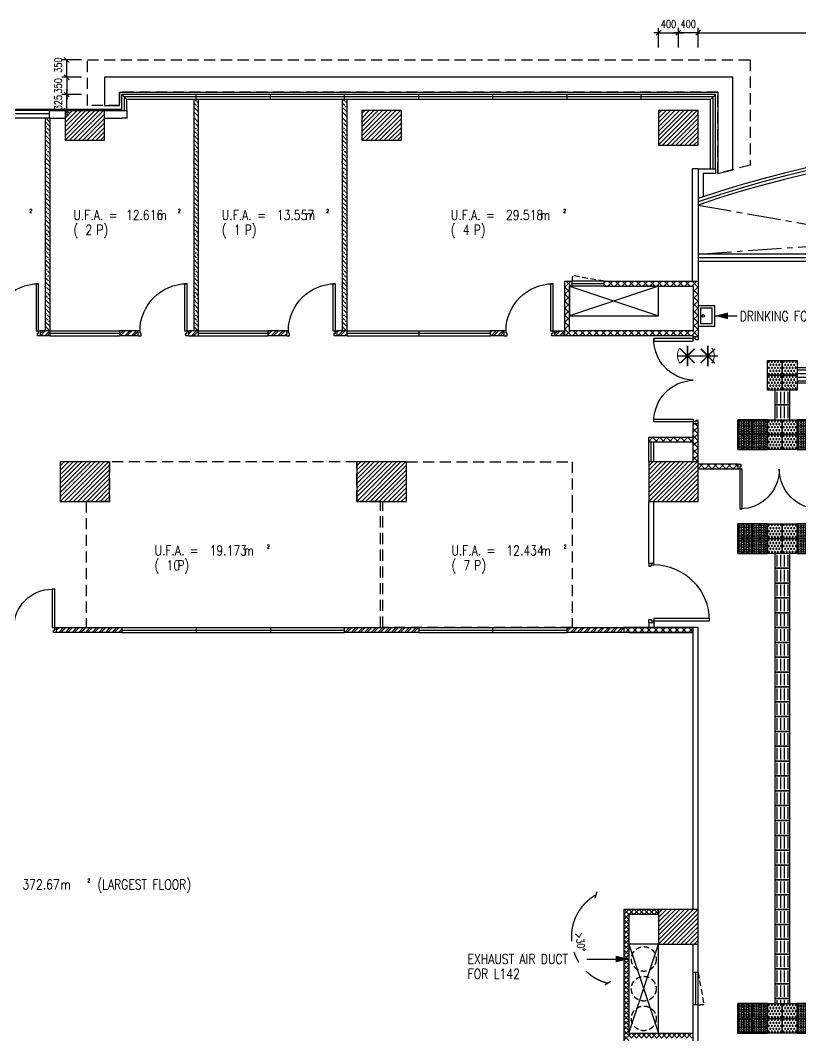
# Model space of a CAD drawing. Header units: millimetres. Extents: x -68474 to 336725, y -113450 to 40976.
# Drawn here: x 281719 to 297498, y -29975 to -9450 of the extents above; entities that cross this region are included whole.
import ezdxf
from ezdxf.xclip import XClip

# ---------------------------------------------------------------- set-up
doc = ezdxf.new("R2010")
doc.units = ezdxf.units.MM
doc.header["$LTSCALE"] = 900
doc.header["$XCLIPFRAME"] = 2
for name, pattern in [('CYT_152$0$CENTER', [2, 1.25, -0.25, 0.25, -0.25]), ('CYT_152$0$CENTER2', [1.125, 0.75, -0.125, 0.125, -0.125]), ('CYT_152$0$HIDDEN', [0.375, 0.25, -0.125]), ('CYT_152$0$HIDDEN2', [0.1875, 0.125, -0.0625])]:
    doc.linetypes.add(name, pattern=pattern)
for name, color, linetype in [('CYT_152$0$HATCH', 8, 'Continuous'), ('CYT_152$0$RLP031', 1, 'Continuous'), ('CYT_152$0$RLP043_N20', 3, 'Continuous'), ('CYT_152$0$RLP043_T20', 3, 'Continuous'), ('CYT_152$0$RLP061', 8, 'Continuous'), ('CYT_152$0$RLP064_C240', 240, 'Continuous'), ('CYT_152$0$RLP064_C240FS', 240, 'Continuous'), ('CYT_152$0$RLP082_MOE', 240, 'CYT_152$0$CENTER'), ('CYT_152$0$RLP223', 4, 'Continuous'), ('CYT_152$0$RLP223_C', 1, 'Continuous'), ('CYT_152$0$RLP223_H', 8, 'Continuous'), ('CYT_152$0$RLP280', 6, 'Continuous'), ('CYT_152$0$RLP314', 9, 'Continuous'), ('CYT_152$0$RLP315', 1, 'Continuous'), ('CYT_152$0$RLP390_C1', 1, 'Continuous'), ('CYT_152$0$RLP390_C3', 3, 'Continuous'), ('CYT_152$0$RLP430_TAC', 8, 'Continuous'), ('CYT_152$0$RLP661', 1, 'Continuous'), ('CYT_152$0$RLP740', 1, 'Continuous')]:
    doc.layers.add(name, color=color, linetype=linetype)
doc.styles.add('CYT_152$0$RLP-SIMPLEX', font='SIMPLEX.shx', dxfattribs={"width": 0.8})
doc.styles.add('CYT_152$0$Standard', font='simplex.shx')
doc.dimstyles.new('CYT_152$0$RLP-SIMPLEX_D100', dxfattribs={"dimscale": 100, "dimtxt": 1.5, "dimasz": 1, "dimexe": 1, "dimexo": 1, "dimgap": 1, "dimtad": 1, "dimdec": 1, "dimdsep": 46, "dimtxsty": 'CYT_152$0$RLP-SIMPLEX', "dimblk": 'CYT_152$0$_Oblique', "dimcen": 1, "dimclrd": 1, "dimclre": 1, "dimclrt": 3, "dimadec": 1, "dimazin": 2, "dimtfac": 1, "dimtdec": 1, "dimtix": 1, "dimtmove": 2, "dimatfit": 1, "dimldrblk": 'CYT_152$0$_Oblique', "dimfxl": 1, "dimtolj": 1, "dimtzin": 0, "dimarcsym": 0})
pattern_1 = [(45, (271025, -42775), (-70.71068, 70.71068), []), (135, (271025, -42775), (-70.71068, -70.71068), [])]
pattern_2 = [(45, (271025, -42775), (-67.35192, 67.35192), []), (45, (271069.9, -42775), (-67.35192, 67.35192), [])]
pattern_3 = [(45, (271135, -42725), (-67.35192, 67.35192), []), (45, (271179.9, -42725), (-67.35192, 67.35192), [])]

# ---------------------------------------------------------------- blocks, each defined once
blk = doc.blocks.new('CYT_152$0$FOUNTAIN')
at = {"layer": 'CYT_152$0$RLP740'}
for points in [[(0, 205), (0, -205), (335, -205), (335, 205)], [(50, 155), (50, -155), (285, -155), (285, 155)]]:
    blk.add_lwpolyline(points, close=True, dxfattribs=at)
blk.add_circle((100, 0), 25, dxfattribs=at)
blk = doc.blocks.new('CYT_152$0$_Oblique')
at = {"color": 0, "linetype": 'ByBlock', "lineweight": -2}
blk.add_line((-0.5, -0.5), (0.5, 0.5), dxfattribs=at)
blk = doc.blocks.new('*D308')
at = {"layer": 'CYT_152$0$RLP031', "color": 1, "lineweight": -2, "transparency": 16777216}
for p, q in [((294625, -10000), (294625, -9600)), ((295025, -10000), (295025, -9600)), ((294625, -9700), (294525, -9700)), ((294625, -9700), (295025, -9700)), ((295025, -9700), (295125, -9700))]:
    blk.add_line(p, q, dxfattribs=at)
at = {"layer": 'CYT_152$0$RLP031', "color": 1, "lineweight": -2, "transparency": 16777216, "xscale": 100, "yscale": 100, "zscale": 100}
blk.add_blockref('CYT_152$0$_Oblique', (294625, -9700), dxfattribs=at)
at = {"layer": 'CYT_152$0$RLP031', "color": 1, "lineweight": -2, "transparency": 16777216, "xscale": 100, "yscale": 100, "zscale": 100, "rotation": 180}
blk.add_blockref('CYT_152$0$_Oblique', (295025, -9700), dxfattribs=at)
at = {"layer": 'CYT_152$0$RLP031', "color": 3, "transparency": 16777216, "insert": (294825, -9525), "char_height": 150, "attachment_point": 5, "style": 'CYT_152$0$RLP-SIMPLEX'}
blk.add_mtext('\\A1;400', dxfattribs=at)
blk = doc.blocks.new('*D309')
at = {"layer": 'CYT_152$0$RLP031', "color": 1, "lineweight": -2, "transparency": 16777216}
for p, q in [((295025, -10000), (295025, -9600)), ((295425, -10000), (295425, -9600)), ((295025, -9700), (294925, -9700)), ((295425, -9700), (295025, -9700)), ((295425, -9700), (295525, -9700))]:
    blk.add_line(p, q, dxfattribs=at)
at = {"layer": 'CYT_152$0$RLP031', "color": 1, "lineweight": -2, "transparency": 16777216, "xscale": 100, "yscale": 100, "zscale": 100}
blk.add_blockref('CYT_152$0$_Oblique', (295025, -9700), dxfattribs=at)
at = {"layer": 'CYT_152$0$RLP031', "color": 1, "lineweight": -2, "transparency": 16777216, "xscale": 100, "yscale": 100, "zscale": 100, "rotation": 180}
blk.add_blockref('CYT_152$0$_Oblique', (295425, -9700), dxfattribs=at)
at = {"layer": 'CYT_152$0$RLP031', "color": 3, "transparency": 16777216, "insert": (295225, -9525), "char_height": 150, "attachment_point": 5, "style": 'CYT_152$0$RLP-SIMPLEX'}
blk.add_mtext('\\A1;400', dxfattribs=at)
blk = doc.blocks.new('*D310')
at = {"layer": 'CYT_152$0$RLP031', "color": 1, "lineweight": -2, "transparency": 16777216}
for p, q in [((295425, -10000), (295425, -9600)), ((302525, -10000), (302525, -9600)), ((295425, -9700), (302525, -9700))]:
    blk.add_line(p, q, dxfattribs=at)
at = {"layer": 'CYT_152$0$RLP031', "color": 1, "lineweight": -2, "transparency": 16777216, "xscale": 100, "yscale": 100, "zscale": 100, "rotation": 180}
blk.add_blockref('CYT_152$0$_Oblique', (295425, -9700), dxfattribs=at)
at = {"layer": 'CYT_152$0$RLP031', "color": 1, "lineweight": -2, "transparency": 16777216, "xscale": 100, "yscale": 100, "zscale": 100}
blk.add_blockref('CYT_152$0$_Oblique', (302525, -9700), dxfattribs=at)
at = {"layer": 'CYT_152$0$RLP031', "color": 3, "transparency": 16777216, "insert": (298975, -9525), "char_height": 150, "attachment_point": 5, "style": 'CYT_152$0$RLP-SIMPLEX'}
blk.add_mtext('\\A1;7100', dxfattribs=at)
blk = doc.blocks.new('*D326')
at = {"layer": 'CYT_152$0$RLP031', "color": 1, "lineweight": -2, "transparency": 16777216}
for p, q in [((282658, -10950), (282658, -10850)), ((282958, -10950), (282558, -10950)), ((282658, -11275), (282658, -10950)), ((282958, -11275), (282558, -11275)), ((282658, -11275), (282658, -11375))]:
    blk.add_line(p, q, dxfattribs=at)
at = {"layer": 'CYT_152$0$RLP031', "color": 1, "lineweight": -2, "transparency": 16777216, "xscale": 100, "yscale": 100, "zscale": 100}
for p, rotation in [((282658, -10950), 270), ((282658, -11275), 90)]:
    blk.add_blockref('CYT_152$0$_Oblique', p, dxfattribs=dict(at, rotation=rotation))
at = {"layer": 'CYT_152$0$RLP031', "color": 3, "transparency": 16777216, "insert": (282483, -11113), "char_height": 150, "attachment_point": 5, "rotation": 90, "style": 'CYT_152$0$RLP-SIMPLEX'}
blk.add_mtext('\\A1;325', dxfattribs=at)
blk = doc.blocks.new('*D328')
at = {"layer": 'CYT_152$0$RLP031', "color": 1, "lineweight": -2, "transparency": 16777216}
for p, q in [((282958, -10600), (282558, -10600)), ((282658, -10600), (282658, -10500)), ((282658, -10600), (282658, -10950)), ((282958, -10950), (282558, -10950)), ((282658, -10950), (282658, -11050))]:
    blk.add_line(p, q, dxfattribs=at)
at = {"layer": 'CYT_152$0$RLP031', "color": 1, "lineweight": -2, "transparency": 16777216, "xscale": 100, "yscale": 100, "zscale": 100}
for p, rotation in [((282658, -10600), 270), ((282658, -10950), 90)]:
    blk.add_blockref('CYT_152$0$_Oblique', p, dxfattribs=dict(at, rotation=rotation))
at = {"layer": 'CYT_152$0$RLP031', "color": 3, "transparency": 16777216, "insert": (282483, -10775), "char_height": 150, "attachment_point": 5, "rotation": 90, "style": 'CYT_152$0$RLP-SIMPLEX'}
blk.add_mtext('\\A1;350', dxfattribs=at)
blk = doc.blocks.new('*D331')
at = {"layer": 'CYT_152$0$RLP031', "color": 1, "lineweight": -2, "transparency": 16777216}
for p, q in [((282958, -10250), (282558, -10250)), ((282658, -10600), (282658, -10250)), ((282958, -10600), (282558, -10600))]:
    blk.add_line(p, q, dxfattribs=at)
at = {"layer": 'CYT_152$0$RLP031', "color": 1, "lineweight": -2, "transparency": 16777216, "xscale": 100, "yscale": 100, "zscale": 100}
for p, rotation in [((282658, -10250), 90), ((282658, -10600), 270)]:
    blk.add_blockref('CYT_152$0$_Oblique', p, dxfattribs=dict(at, rotation=rotation))
at = {"layer": 'CYT_152$0$RLP031', "color": 3, "transparency": 16777216, "insert": (282483, -10356), "char_height": 150, "attachment_point": 5, "rotation": 90, "style": 'CYT_152$0$RLP-SIMPLEX'}
blk.add_mtext('\\A1;350', dxfattribs=at)
blk = doc.blocks.new('*D337')
at = {"layer": 'CYT_152$0$RLP082_MOE', "color": 1, "lineweight": -2, "transparency": 16777216}
blk.add_arc((293825, -27975), 964, 118.5775, 256.4029, dxfattribs=at)
at = {"layer": 'CYT_152$0$RLP082_MOE', "color": 1, "lineweight": -2, "transparency": 16777216, "xscale": 100, "yscale": 100, "zscale": 100}
for p, rotation in [((293364, -27128), 28.57750031406157), ((293598, -28912), 346.4028880286815)]:
    blk.add_blockref('CYT_152$0$_Oblique', p, dxfattribs=dict(at, rotation=rotation))
at = {"layer": 'CYT_152$0$RLP082_MOE', "color": 3, "transparency": 16777216, "insert": (293042, -28078), "char_height": 150, "attachment_point": 5, "rotation": 277.4902, "style": 'CYT_152$0$RLP-SIMPLEX'}
blk.add_mtext('\\A1;>30%%D', dxfattribs=at)
blk = doc.blocks.new('CYT_152$0$A$C15714936')
at = {"layer": 'CYT_152$0$RLP043_N20', "const_width": 30}
for points in [[(0, 207), (0, -207)], [(413, 207), (413, -207)], [(-207, 0), (207, 0)], [(-145, 147), (145, -147)], [(145, 147), (-145, -147)], [(207, 0), (620, 0)], [(268, 147), (558, -147)], [(558, 147), (268, -147)]]:
    blk.add_lwpolyline(points, dxfattribs=at)
at = {"layer": 'CYT_152$0$RLP043_N20', "style": 'CYT_152$0$RLP-SIMPLEX', "width": 0.8}
blk.add_text('(     )', height=200, dxfattribs=at).set_placement((-230, -78))
blk = doc.blocks.new('CYT_152$0$ED1550D')
for points in [[(85, 100), (35, 100), (35, 900), (85, 900)], [(1585, 100), (1635, 100), (1635, 900), (1585, 900)]]:
    blk.add_lwpolyline(points, close=True)
for points in [[(0, 0), (60, 0), (60, 50), (35, 50), (35, 100), (0, 100)], [(1670, 0), (1610, 0), (1610, 50), (1635, 50), (1635, 100), (1670, 100)]]:
    blk.add_lwpolyline(points)
for centre, start, end in [((35, 100), 0, 90), ((1635, 100), 90, 180)]:
    blk.add_arc(centre, 800, start, end)
blk = doc.blocks.new('CYT_152$0$ED900L')
blk.add_lwpolyline([(85, 100), (35, 100), (35, 1050), (85, 1050)], close=True)
for points in [[(0, 0), (60, 0), (60, 50), (35, 50), (35, 100), (0, 100)], [(1020, 0), (960, 0), (960, 50), (985, 50), (985, 100), (1020, 100)]]:
    blk.add_lwpolyline(points)
blk.add_arc((35, 100), 950, 0, 90)
blk = doc.blocks.new('CYT_152$0$ED1600D')
for points in [[(-1575, 100), (-1625, 100), (-1625, 875), (-1575, 875)], [(-25, 100), (25, 100), (25, 875), (-25, 875)]]:
    blk.add_lwpolyline(points, close=True)
for points in [[(-1660, 0), (-1600, 0), (-1600, 50), (-1625, 50), (-1625, 100), (-1660, 100)], [(60, 0), (0, 0), (0, 50), (25, 50), (25, 100), (60, 100)]]:
    blk.add_lwpolyline(points)
for centre, start, end in [((-1575, 100), 0, 90), ((-25, 100), 90, 180)]:
    blk.add_arc(centre, 775, start, end)
blk = doc.blocks.new('CYT_152$0$Ed1080L')
blk.add_lwpolyline([(-85, 100), (-35, 100), (-35, 1230), (-85, 1230)], close=True)
for points in [[(-1200, 0), (-1140, 0), (-1140, 50), (-1165, 50), (-1165, 100), (-1200, 100)], [(0, 0), (-60, 0), (-60, 50), (-35, 50), (-35, 100), (0, 100)]]:
    blk.add_lwpolyline(points)
blk.add_arc((-35, 100), 1130, 90, 180)
blk = doc.blocks.new('CYT_152$0$ED1750D')
for points in [[(-100, 875), (-100, 815), (-50, 815), (-50, 840), (0, 840), (0, 875)], [(-100, -875), (-100, -815), (-50, -815), (-50, -840), (0, -840), (0, -875)]]:
    blk.add_lwpolyline(points)
for points in [[(0, 790), (0, 840), (800, 840), (800, 790)], [(0, -790), (0, -840), (800, -840), (800, -790)]]:
    blk.add_lwpolyline(points, close=True)
for centre, start, end in [((-35, 834), 272.4007, 0.3937), ((-35, -834), 359.6063, 87.5993)]:
    blk.add_arc(centre, 835, start, end)
blk = doc.blocks.new('CYT_152$0$t1')
for p, q in [((32.5, 262.5), (267.5, 262.5)), ((32.5, 187.5), (267.5, 187.5)), ((32.5, 112.5), (267.5, 112.5)), ((32.5, 37.5), (267.5, 37.5))]:
    blk.add_line(p, q)
blk.add_lwpolyline([(0, 0), (300, 0), (300, 300), (0, 300)], close=True)
blk = doc.blocks.new('CYT_152$0$t2')
blk.add_lwpolyline([(0, 0), (300, 0), (300, 300), (0, 300)], close=True)
for centre, radius in [((30, 270), 11.5), ((30, 270), 6), ((60, 210), 11.5), ((60, 210), 6), ((90, 270), 11.5), ((90, 270), 6), ((120, 210), 11.5), ((120, 210), 6), ((150, 270), 11.5), ((150, 270), 6), ((180, 210), 11.5), ((180, 210), 6), ((210, 270), 11.5), ((210, 270), 6), ((240, 210), 11.5), ((240, 210), 6), ((270, 270), 11.5), ((270, 270), 6), ((30, 150), 11.5), ((30, 30), 11.5), ((30, 150), 6), ((30, 30), 6), ((60, 90), 11.5), ((60, 90), 6), ((90, 150), 11.5), ((90, 30), 11.5), ((90, 150), 6), ((90, 30), 6), ((120, 90), 11.5), ((120, 90), 6), ((150, 150), 11.5), ((150, 30), 11.5), ((150, 150), 6), ((150, 30), 6), ((180, 90), 11.5), ((180, 90), 6), ((210, 150), 11.5), ((210, 30), 11.5), ((210, 150), 6), ((210, 30), 6), ((240, 90), 11.5), ((240, 90), 6), ((270, 150), 11.5), ((270, 30), 11.5), ((270, 150), 6), ((270, 30), 6)]:
    blk.add_circle(centre, radius)
blk = doc.blocks.new('CYT_152$0$TAC')
blk.add_lwpolyline([(0, 0), (300, 0), (300, 300), (0, 300)], close=True)
for centre in [(25, 275), (25, 225), (75, 275), (75, 225), (125, 275), (125, 225), (175, 275), (175, 225), (225, 275), (225, 225), (275, 275), (275, 225), (25, 175), (25, 125), (25, 75), (25, 25), (75, 175), (75, 125), (75, 75), (75, 25), (125, 175), (125, 125), (125, 75), (125, 25), (175, 175), (175, 125), (175, 75), (175, 25), (225, 175), (225, 125), (225, 75), (225, 25), (275, 175), (275, 125), (275, 75), (275, 25)]:
    blk.add_circle(centre, 17.5)
blk = doc.blocks.new('CYT_152$0$A$C45297365')
at = {"layer": 'CYT_152$0$RLP430_TAC', "extrusion": (0, 0, -1), "zscale": -1, "rotation": 180}
for p in [(2400, 0), (2100, 0), (1800, 0), (1500, 0), (1200, 0), (900, 0), (600, 0), (300, 0)]:
    blk.add_blockref('CYT_152$0$TAC', p, dxfattribs=at)
blk = doc.blocks.new('CYT_152$0$A$C32095D4E')
at = {"layer": 'CYT_152$0$RLP430_TAC'}
for p in [(0, 0), (300, 0), (600, 0), (900, 0), (1200, 0), (1500, 0), (1800, 0), (2100, 0), (2400, 0), (2700, 0), (3000, 0), (3300, 0), (3600, 0), (3900, 0), (4200, 0), (4500, 0), (4800, 0), (5100, 0), (5400, 0), (5700, 0)]:
    blk.add_blockref('CYT_152$0$t1', p, dxfattribs=at)
blk = doc.blocks.new('CYT_152$0$A$C21B25473')
at = {"layer": 'CYT_152$0$RLP430_TAC', "xscale": -1, "rotation": 180}
for p in [(-4600, 2400), (-4300, 2400), (-4600, 2100), (-4300, 2100), (-4600, 1200), (-4300, 1200), (-4600, 900), (-4300, 900), (-4600, -900), (-4300, -900), (-4600, -1200), (-4300, -1200), (-4600, -10600), (-4300, -10600), (-4600, -10900), (-4300, -10900), (-4600, -12700), (-4300, -12700), (-4600, -13000), (-4300, -13000)]:
    blk.add_blockref('CYT_152$0$t2', p, dxfattribs=at)
at = {"layer": 'CYT_152$0$RLP430_TAC', "xscale": -1}
for p in [(150, 2100), (450, 2100), (150, 1800), (450, 1800), (150, 900), (450, 900), (150, 600), (450, 600)]:
    blk.add_blockref('CYT_152$0$t2', p, dxfattribs=at)
at = {"layer": 'CYT_152$0$RLP430_TAC'}
ref = blk.add_blockref('CYT_152$0$A$C32095D4E', (-6150, 1950), dxfattribs=at)
XClip(ref).set_block_clipping_path([(2150.0000000001, 0), (6000, 300)])
ref = blk.add_blockref('CYT_152$0$A$C32095D4E', (-4450, 1800), dxfattribs=dict(at, rotation=270))
XClip(ref).set_block_clipping_path([(0, 0), (600, 300)])
at = {"layer": 'CYT_152$0$RLP430_TAC', "rotation": 270}
for p in [(0, 1800), (0, 1500), (-4450, -1500), (-4450, -1800), (-4450, -2100), (-4450, -2400), (-4450, -2700), (-4450, -3000), (-4450, -3300), (-4450, -3600), (-4450, -3900), (-4450, -4200), (-4450, -4500), (-4450, -4800), (-4450, -5100), (-4450, -5400), (-4450, -5700), (-4450, -6000), (-4450, -6300), (-4450, -6600), (-4450, -6900), (-4450, -7200), (-4450, -7500), (-4450, -7800), (-4450, -8100), (-4450, -8400), (-4450, -8700), (-4450, -9000), (-4450, -9300), (-4450, -9600), (-4450, -9900), (-4450, -10200), (5900, -15665), (5900, -15965), (5900, -16265)]:
    blk.add_blockref('CYT_152$0$t1', p, dxfattribs=at)
at = {"layer": 'CYT_152$0$RLP430_TAC'}
ref = blk.add_blockref('CYT_152$0$A$C45297365', (-4900, -900), dxfattribs=dict(at, rotation=270))
XClip(ref).set_block_clipping_path([(-2100, -300), (-1500, 0)])
ref = blk.add_blockref('CYT_152$0$A$C45297365', (-4600, -900), dxfattribs=dict(at, rotation=270))
XClip(ref).set_block_clipping_path([(-2100, -300), (-1500, 0)])
ref = blk.add_blockref('CYT_152$0$A$C45297365', (-3700, -900), dxfattribs=dict(at, rotation=270))
XClip(ref).set_block_clipping_path([(-2100, -300), (-1500, 0)])
ref = blk.add_blockref('CYT_152$0$A$C45297365', (-150, 1200), dxfattribs=at)
XClip(ref).set_block_clipping_path([(-2100, -300), (0, 0)])
ref = blk.add_blockref('CYT_152$0$A$C45297365', (-150, 900), dxfattribs=at)
XClip(ref).set_block_clipping_path([(-2100, -300), (0, 0)])
ref = blk.add_blockref('CYT_152$0$A$C45297365', (-4900, -3000), dxfattribs=dict(at, rotation=270))
XClip(ref).set_block_clipping_path([(-2100, -300), (-1500, 0)])
ref = blk.add_blockref('CYT_152$0$A$C45297365', (-4600, -3000), dxfattribs=dict(at, rotation=270))
XClip(ref).set_block_clipping_path([(-2100, -300), (-1500, 0)])
ref = blk.add_blockref('CYT_152$0$A$C45297365', (-3700, -3000), dxfattribs=dict(at, rotation=270))
XClip(ref).set_block_clipping_path([(-2100, -300), (-1500, 0)])
ref = blk.add_blockref('CYT_152$0$A$C45297365', (-4900, -12700), dxfattribs=dict(at, rotation=270))
XClip(ref).set_block_clipping_path([(-2100, -300), (-1500, 0)])
ref = blk.add_blockref('CYT_152$0$A$C45297365', (-4600, -12700), dxfattribs=dict(at, rotation=270))
XClip(ref).set_block_clipping_path([(-2100, -300), (-1500, 0)])
ref = blk.add_blockref('CYT_152$0$t1', (-4450, -10500), dxfattribs=dict(at, rotation=270))
XClip(ref).set_block_clipping_path([(0, 0), (100.0000000001, 300)])
ref = blk.add_blockref('CYT_152$0$A$C45297365', (-3700, -12700), dxfattribs=dict(at, rotation=270))
XClip(ref).set_block_clipping_path([(-2100, -300), (-1500, 0)])
ref = blk.add_blockref('CYT_152$0$A$C45297365', (-4900, -14800), dxfattribs=dict(at, rotation=270))
XClip(ref).set_block_clipping_path([(-2100, -300), (-1500, 0)])
ref = blk.add_blockref('CYT_152$0$A$C45297365', (-4600, -14800), dxfattribs=dict(at, rotation=270))
XClip(ref).set_block_clipping_path([(-2100, -300), (-1500, 0)])
ref = blk.add_blockref('CYT_152$0$A$C45297365', (-3700, -14800), dxfattribs=dict(at, rotation=270))
XClip(ref).set_block_clipping_path([(-2100, -300), (-1500, 0)])
ref = blk.add_blockref('CYT_152$0$A$C32095D4E', (-4450, -13300), dxfattribs=dict(at, rotation=270))
XClip(ref).set_block_clipping_path([(0, 0), (3300, 300)])
ref = blk.add_blockref('CYT_152$0$A$C45297365', (7850, -14765), dxfattribs=at)
XClip(ref).set_block_clipping_path([(-2100, -300), (-1500, 0)])
for p in [(5750, -15365), (6050, -15365), (5750, -15665), (6050, -15665), (-4600, -16900), (-4300, -16900), (5750, -16865), (6050, -16865), (-4600, -17200), (-4300, -17200), (5750, -17165), (6050, -17165)]:
    blk.add_blockref('CYT_152$0$t2', p, dxfattribs=at)
ref = blk.add_blockref('CYT_152$0$A$C32095D4E', (1999, -16715), dxfattribs=dict(at, rotation=180))
XClip(ref).set_block_clipping_path([(0, 0), (5999.0604838963, 302.2194452857)])
ref = blk.add_blockref('CYT_152$0$A$C32095D4E', (7999, -16715), dxfattribs=dict(at, rotation=180))
XClip(ref).set_block_clipping_path([(2249.0604839074, 0), (5999.0604838963, 300)])
blk = doc.blocks.new('CYT_152')
at = {"layer": 'CYT_152$0$HATCH'}
h = blk.add_hatch(dxfattribs=at)
h.set_pattern_fill('ANSI31', color=256, scale=20, style=0)
h.set_pattern_definition([(45, (282625, -11875), (-44.9013, 44.9013), [])])
h.paths.add_polyline_path([(282625, -11275), (282625, -11875), (283425, -11875), (283425, -11275)])
h = blk.add_hatch(dxfattribs=at)
h.set_pattern_fill('ANSI31', color=256, scale=20, style=0)
h.set_pattern_definition([(45, (288625, -11875), (-44.9013, 44.9013), [])])
h.paths.add_polyline_path([(288625, -11275), (288625, -11875), (289425, -11875), (289425, -11275)])
h = blk.add_hatch(dxfattribs=at)
h.set_pattern_fill('ANSI31', color=256, scale=20, style=0)
h.set_pattern_definition([(45, (294625, -11875), (-44.9013, 44.9013), [])])
h.paths.add_polyline_path([(294625, -11275), (294625, -11975), (295425, -11975), (295425, -11275)])
h = blk.add_hatch(dxfattribs=at)
h.set_pattern_fill('ANSI31', color=256, scale=20, style=0)
h.set_pattern_definition([(45, (282525, -19175), (-44.9013, 44.9013), [])])
h.paths.add_polyline_path([(282525, -19175), (283525, -19175), (283525, -18375), (282525, -18375)])
h = blk.add_hatch(dxfattribs=at)
h.set_pattern_fill('ANSI31', color=256, scale=20, style=0)
h.set_pattern_definition([(45, (288525, -19175), (-44.9013, 44.9013), [])])
h.paths.add_polyline_path([(288525, -19175), (289525, -19175), (289525, -18375), (288525, -18375)])
h = blk.add_hatch(dxfattribs=at)
h.set_pattern_fill('ANSI31', color=256, scale=20, style=0)
h.set_pattern_definition([(45, (294425, -19175), (-44.9013, 44.9013), [])])
h.paths.add_polyline_path([(294425, -19175), (295425, -19175), (295425, -18375), (294425, -18375)])
h = blk.add_hatch(dxfattribs=at)
h.set_pattern_fill('ANSI31', color=256, scale=20, style=0)
h.set_pattern_definition([(45, (294625, -28125), (-44.9013, 44.9013), [])])
h.paths.add_polyline_path([(294625, -28125), (295425, -28125), (295425, -27425), (294625, -27425)])
at = {"layer": 'CYT_152$0$RLP061'}
h = blk.add_hatch(dxfattribs=at)
h.set_pattern_fill('ANSI36', color=1, scale=20, angle=90, style=0)
h.set_pattern_definition([(135, (282225, -15725), (-123.4785, 33.676), [158.75, -31.75, 0, -31.75])])
h.paths.add_polyline_path([(282325, -11425), (282225, -11425), (282225, -15725), (282325, -15725)])
h = blk.add_hatch(dxfattribs=at)
h.set_pattern_fill('ANSI36', color=1, scale=20, angle=90, style=0)
h.set_pattern_definition([(135, (285225, -15725), (-123.4785, 33.676), [158.75, -31.75, 0, -31.75])])
h.paths.add_polyline_path([(285225, -15725), (285325, -15725), (285325, -11400), (285225, -11400)])
h = blk.add_hatch(dxfattribs=at)
h.set_pattern_fill('ANSI36', color=1, scale=20, angle=90, style=0)
h.set_pattern_definition([(135, (288225, -15725), (-123.4785, 33.676), [158.75, -31.75, 0, -31.75])])
h.paths.add_polyline_path([(288225, -15725), (288325, -15725), (288325, -11400), (288225, -11400)])
at = {"layer": 'CYT_152$0$RLP223_H'}
h = blk.add_hatch(dxfattribs=at)
h.set_pattern_fill('ANSI36', color=1, scale=20, angle=90, style=0)
h.set_pattern_definition([(135, (285225, -11386.34), (-123.479, 33.676), [158.75, -31.75, 0, -31.75])])
h.paths.add_polyline_path([(285225, -11050), (285325, -11050), (285325, -11386.34), (285225, -11386.34)])
h = blk.add_hatch(dxfattribs=at)
h.set_pattern_fill('ANSI36', color=1, scale=20, angle=90, style=0)
h.set_pattern_definition([(135, (288225, -11386.34), (-123.479, 33.676), [158.75, -31.75, 0, -31.75])])
h.paths.add_polyline_path([(288225, -11050), (288325, -11050), (288325, -11386.34), (288225, -11386.34)])
h = blk.add_hatch(dxfattribs=at)
h.set_pattern_fill('_USER', color=256, scale=100, angle=45, style=0, double=1, pattern_type=0)
h.set_pattern_definition(pattern_1)
h.paths.add_polyline_path([(292875, -14825), (292875, -14725), (292725, -14725), (292725, -15825), (295325, -15825), (295325, -15850), (295425, -15850), (295425, -15825), (295025, -15825), (295025, -15725), (292825, -15725), (292825, -14825)])
h.paths.add_polyline_path([(293525, -14725), (293525, -14825), (295325, -14825), (295325, -15725), (295025, -15725), (295025, -15825), (295425, -15825), (295425, -14725)])
h = blk.add_hatch(dxfattribs=at)
h.set_pattern_fill('ANSI32', color=256, scale=10, style=0)
h.set_pattern_definition(pattern_2)
h.paths.add_polyline_path([(282325, -15725), (282125, -15725), (282125, -15825), (282325, -15825)])
h = blk.add_hatch(dxfattribs=at)
h.set_pattern_fill('ANSI32', color=256, scale=10, style=0)
h.set_pattern_definition(pattern_2)
h.paths.add_polyline_path([(283725, -15725), (283725, -15825), (284105, -15825), (284105, -15725)])
h = blk.add_hatch(dxfattribs=at)
h.set_pattern_fill('ANSI32', color=256, scale=10, style=0)
h.set_pattern_definition(pattern_2)
h.paths.add_polyline_path([(285325, -15725), (285125, -15725), (285125, -15825), (285325, -15825)])
h = blk.add_hatch(dxfattribs=at)
h.set_pattern_fill('ANSI32', color=256, scale=10, style=0)
h.set_pattern_definition(pattern_2)
h.paths.add_polyline_path([(287105, -15825), (287105, -15725), (286725, -15725), (286725, -15825)])
h = blk.add_hatch(dxfattribs=at)
h.set_pattern_fill('ANSI32', color=256, scale=10, style=0)
h.set_pattern_definition(pattern_2)
h.paths.add_polyline_path([(288325, -15725), (288125, -15725), (288125, -15825), (288325, -15825)])
h = blk.add_hatch(dxfattribs=at)
h.set_pattern_fill('ANSI32', color=256, scale=10, style=0)
h.set_pattern_definition(pattern_2)
h.paths.add_polyline_path([(291505, -15825), (291505, -15725), (291225, -15725), (291225, -15825)])
h = blk.add_hatch(dxfattribs=at)
h.set_pattern_fill('ANSI32', color=256, scale=10, style=0)
h.set_pattern_definition([(45, (270925, -42775), (-67.35192, 67.35192), []), (45, (270969.9, -42775), (-67.35192, 67.35192), [])])
h.paths.add_polyline_path([(292725, -15825), (292725, -15725), (292525, -15725), (292525, -15825)])
h = blk.add_hatch(dxfattribs=at)
h.set_pattern_fill('_USER', color=256, scale=100, angle=45, style=0, double=1, pattern_type=0)
h.set_pattern_definition([(135, (295425, -18375), (70.711, 70.711), []), (45, (295425, -18375), (70.711, -70.711), [])])
h.paths.add_polyline_path([(295425, -17600), (295325, -17600), (295325, -17875), (294425, -17875), (294425, -17975), (295325, -17975), (295325, -18375), (295425, -18375)])
h = blk.add_hatch(dxfattribs=at)
h.set_pattern_fill('_USER', color=256, scale=100, angle=45, style=0, double=1, pattern_type=0)
h.set_pattern_definition(pattern_1)
h.paths.add_polyline_path([(296230, -18525), (296230, -18425), (295425, -18425), (295425, -18525)])
h = blk.add_hatch(dxfattribs=at)
h.set_pattern_fill('ANSI32', color=256, scale=10, style=0)
h.set_pattern_definition([(45, (271025, -42725), (-67.35192, 67.35192), []), (45, (271069.9, -42725), (-67.35192, 67.35192), [])])
h.paths.add_polyline_path([(282450, -21725), (282450, -21825), (283025, -21825), (283025, -21725)])
h.paths.add_polyline_path([(283775, -21825), (283775, -21725), (283050, -21725), (283025, -21725), (283025, -21825)])
h = blk.add_hatch(dxfattribs=at)
h.set_pattern_fill('ANSI32', color=256, scale=10, style=0)
h.set_pattern_definition([(45, (288275, -21825), (-67.352, 67.352), []), (45, (288319.9, -21825), (-67.352, 67.352), [])])
h.paths.add_polyline_path([(288275, -21725), (289775, -21725), (289775, -21825), (288275, -21825)])
h = blk.add_hatch(dxfattribs=at)
h.set_pattern_fill('ANSI32', color=256, scale=10, style=0)
h.set_pattern_definition(pattern_3)
h.paths.add_polyline_path([(292775, -21725), (292775, -21825), (293925, -21825), (293925, -21725)])
h = blk.add_hatch(dxfattribs=at)
h.set_pattern_fill('ANSI32', color=256, scale=10, style=0)
h.set_pattern_definition(pattern_3)
h.paths.add_polyline_path([(292775, -21725), (292775, -21825), (293925, -21825), (293925, -21725)])
h = blk.add_hatch(dxfattribs=at)
h.set_pattern_fill('_USER', color=256, scale=100, angle=45, style=0, double=1, pattern_type=0)
h.set_pattern_definition(pattern_1)
h.paths.add_polyline_path([(295025, -21725), (293925, -21725), (293925, -21825), (295025, -21825)])
h.paths.add_polyline_path([(295325, -21725), (295025, -21725), (295025, -21825), (295325, -21825)])
h = blk.add_hatch(dxfattribs=at)
h.set_pattern_fill('_USER', color=256, scale=72, angle=45, style=0, double=1, pattern_type=0)
h.set_pattern_definition([(45, (294025, -27525), (-50.9117, 50.9117), []), (135, (294025, -27525), (-50.9117, -50.9117), [])])
h.paths.add_polyline_path([(294625, -27425), (293925, -27425), (293925, -32525), (295325, -32525), (295325, -32425), (294025, -32425), (294025, -30025), (295325, -30025), (295325, -29925), (294025, -29925), (294025, -27525), (294625, -27525)])
at = {"layer": 'CYT_152$0$RLP043_N20'}
blk.add_line((293175, -28425), (294025, -28425), dxfattribs=at)
blk.add_lwpolyline([(294025, -28425, 0, 135, 0), (293755, -28425, 135, 135, 0)], format="xyseb", dxfattribs=at)
at = {"layer": 'CYT_152$0$RLP043_T20'}
blk.add_lwpolyline([(295760, -15425, 0, 135, 0), (296030, -15425, 135, 135, 0)], format="xyseb", dxfattribs=at)
blk.add_lwpolyline([(295760, -15425), (296213.24, -15425)], dxfattribs=at)
at = {"layer": 'CYT_152$0$RLP223'}
for p, q in [((282300, -11275), (282625, -11275)), ((282300, -11275), (282300, -11425)), ((282300, -11275), (283775, -11275)), ((282300, -11425), (282625, -11425)), ((282300, -11425), (282625, -11425)), ((283425, -11425), (283775, -11425)), ((292725, -14725), (292875, -14725)), ((292875, -14825), (292875, -14725)), ((293525, -14725), (295425, -14725)), ((293525, -14825), (293525, -14725)), ((295425, -14725), (295425, -15825)), ((292825, -14825), (292875, -14825)), ((292825, -15725), (292825, -14825)), ((293525, -14825), (295325, -14825)), ((295325, -14825), (295325, -15725)), ((282125, -15825), (282125, -15725)), ((282325, -15725), (282125, -15725)), ((284105, -15725), (283725, -15725)), ((284105, -15825), (284105, -15725)), ((285125, -15825), (285125, -15725)), ((285325, -15725), (285125, -15725)), ((287105, -15725), (286725, -15725)), ((287105, -15825), (287105, -15725)), ((288125, -15825), (288125, -15725)), ((288325, -15725), (288125, -15725)), ((291505, -15725), (291225, -15725)), ((291225, -15825), (291225, -15725)), ((291505, -15825), (291505, -15725)), ((292525, -15825), (292525, -15725)), ((292525, -15725), (292725, -15725)), ((295325, -15725), (292825, -15725)), ((282325, -15825), (282125, -15825)), ((284105, -15825), (283725, -15825)), ((285125, -15825), (285325, -15825)), ((287105, -15825), (286725, -15825)), ((291505, -15825), (291225, -15825)), ((295325, -15825), (292525, -15825)), ((295325, -15825), (295325, -15850)), ((295425, -15825), (295425, -15850)), ((295325, -18375), (295325, -17600)), ((295325, -17600), (295425, -17600)), ((295425, -18375), (295425, -17600)), ((294425, -17875), (295325, -17875)), ((294425, -17975), (294425, -17875)), ((295325, -17975), (294425, -17975)), ((296230, -18425), (295425, -18425)), ((296230, -18525), (296230, -18425)), ((296230, -18525), (295425, -18525)), ((294425, -20425), (294425, -19175)), ((294525, -20425), (294525, -19175)), ((294425, -20425), (294525, -20425)), ((291275, -21825), (291275, -21725)), ((292775, -21825), (292775, -21725)), ((292775, -21725), (293925, -21725)), ((293925, -21725), (295325, -21725)), ((295425, -21725), (293925, -21725)), ((293925, -21725), (293925, -21825)), ((293925, -21725), (293925, -21825)), ((294425, -21625), (294425, -21725)), ((294525, -21625), (294525, -21725)), ((295325, -27425), (295325, -21725)), ((295425, -27425), (295425, -21725)), ((293925, -21825), (292775, -21825)), ((295325, -21825), (293925, -21825)), ((295325, -21825), (293925, -21825)), ((294025, -21825), (295325, -21825)), ((295325, -36375), (295325, -28125)), ((295425, -36375), (295425, -28125)), ((295425, -28700), (295325, -28700)), ((295425, -29350), (295325, -29350))]:
    blk.add_line(p, q, dxfattribs=at)
for points in [[(285325, -11400), (285325, -11050), (285225, -11050), (285225, -11400)], [(288325, -11400), (288325, -11050), (288225, -11050), (288225, -11400)], [(283775, -11275), (283875, -11275), (283875, -11425), (283775, -11425)], [(282325, -15825), (282325, -11425), (282225, -11425), (282225, -15725)], [(285225, -11400), (285225, -15725)], [(285325, -15825), (285325, -11400)], [(288225, -11400), (288225, -15725)], [(288325, -15825), (288325, -11400)], [(295425, -12450), (295300, -12450)], [(295300, -12450), (295300, -14725)], [(295425, -12450), (295425, -14725)], [(292725, -14725), (292725, -15825)], [(283725, -15725), (283725, -15825)], [(286725, -15725), (286725, -15825)], [(288325, -15825), (288125, -15825)], [(295425, -15850), (295325, -15850)], [(294425, -21625), (294525, -21625)], [(294625, -27425), (293925, -27425), (293925, -32525), (295325, -32525)], [(294025, -27525), (294025, -29925)], [(294625, -27525), (294025, -27525)], [(294025, -29925), (295325, -29925)]]:
    blk.add_lwpolyline(points, dxfattribs=at)
at = {"layer": 'CYT_152$0$RLP223', "color": 8, "linetype": 'CYT_152$0$HIDDEN'}
for points in [[(283525, -18375), (283525, -19175), (283050, -19175), (283050, -21725), (289000, -21725), (289000, -19175), (288525, -19175), (288525, -18375), (288525, -18375), (288525, -18375), (283525, -18375), (283525, -18375), (283525, -18375)], [(292875, -18375), (292875, -19175), (292875, -19175), (292875, -21725), (289050, -21725), (289050, -19175), (289525, -19175), (289525, -18375), (289525, -18375), (289525, -18375), (292875, -18375), (292875, -18375), (292875, -18375)]]:
    blk.add_lwpolyline(points, dxfattribs=at)
at = {"layer": 'CYT_152$0$RLP223'}
for points in [[(282450, -21725), (283775, -21725), (283775, -21825), (282450, -21825)], [(288275, -21725), (289775, -21725), (289775, -21825), (288275, -21825)]]:
    blk.add_lwpolyline(points, close=True, dxfattribs=at)
at = {"layer": 'CYT_152$0$RLP223_C', "linetype": 'CYT_152$0$HIDDEN'}
blk.add_lwpolyline([(283075, -10250), (296475, -10250), (296475, -12375.83), (295825, -12550), (295825, -10900), (283725, -10900), (283725, -11175), (283075, -11175), (283075, -10250)], dxfattribs=at)
at = {"layer": 'CYT_152$0$RLP223_C'}
blk.add_lwpolyline([(296125, -10600), (283425, -10600), (283425, -11175), (283725, -11175), (283725, -10900), (295825, -10900), (295825, -12550), (296125, -12469.62), (296125, -10600)], close=True, dxfattribs=at)
blk.add_lwpolyline([(282300, -11250), (280775, -11250)], dxfattribs=at)
for points in [[(302525, -14925, 0.0953502), (298627.89, -14175), (295425, -14175)], [(302497.16, -14994.64, 0.0953502), (298627.89, -14250), (295425, -14250)], [(302469.33, -15064.29, 0.0953502), (298627.89, -14325), (295425, -14325)]]:
    blk.add_lwpolyline(points, format="xyb", dxfattribs=at)
at = {"layer": 'CYT_152$0$RLP280'}
for points in [[(282625, -11275), (282625, -11875), (283425, -11875), (283425, -11275)], [(288625, -11275), (288625, -11875), (289425, -11875), (289425, -11275)], [(294625, -11275), (294625, -11975), (295425, -11975), (295425, -11275)], [(282525, -19175), (283525, -19175), (283525, -18375), (282525, -18375)], [(288525, -19175), (289525, -19175), (289525, -18375), (288525, -18375)], [(294425, -19175), (295425, -19175), (295425, -18375), (294425, -18375)], [(294625, -28125), (295425, -28125), (295425, -27425), (294625, -27425)]]:
    blk.add_lwpolyline(points, close=True, dxfattribs=at)
at = {"layer": 'CYT_152$0$RLP314'}
for p, q in [((295775, -10950), (283775, -10950)), ((283775, -11275), (283775, -10950)), ((283875, -11050), (283775, -10950)), ((295725, -11000), (283825, -11000)), ((283825, -11275), (283825, -11000)), ((295675, -11050), (283875, -11050)), ((283875, -11275), (283875, -11050)), ((285275, -11050), (285275, -10950)), ((286775, -11050), (286775, -10950)), ((288275, -11050), (288275, -10950)), ((289775, -11050), (289775, -10950)), ((291275, -11050), (291275, -10950)), ((292775, -11050), (292775, -10950)), ((294275, -11050), (294275, -10950)), ((295675, -12450), (295675, -11050)), ((295725, -12450), (295725, -11000)), ((295775, -12450), (295775, -10950)), ((282750, -11275), (277425, -11275)), ((282625, -11275), (277425, -11275)), ((282325, -15725), (283725, -15725)), ((282325, -15775), (283725, -15775)), ((285325, -15725), (286725, -15725)), ((285325, -15775), (286725, -15775)), ((288325, -15725), (291225, -15725)), ((288325, -15775), (291225, -15775)), ((282325, -15825), (283725, -15825)), ((285325, -15825), (286725, -15825)), ((288325, -15825), (291225, -15825)), ((285275, -21725), (285275, -21825)), ((286775, -21725), (286775, -21825))]:
    blk.add_line(p, q, dxfattribs=at)
for points in [[(295675, -11050), (295775, -10950)], [(282300, -11275), (280775, -11275)], [(282300, -11337.5), (280775, -11337.5)], [(282300, -11425), (280775, -11425)], [(289775, -15725), (289775, -15825)], [(283775, -21725), (288275, -21725)], [(289775, -21725), (291275, -21725)], [(291275, -21725), (292775, -21725)], [(283775, -21775), (288275, -21775)], [(283775, -21825), (288275, -21825)], [(289775, -21775), (291275, -21775)], [(289775, -21825), (291275, -21825)], [(291275, -21775), (292775, -21775)], [(291275, -21825), (292775, -21825)]]:
    blk.add_lwpolyline(points, dxfattribs=at)
for radius, start, end in [(22000, 71.172061, 108.827939), (21937.5, 71.116393, 108.883607), (21875, 71.060388, 108.939612)]:
    blk.add_arc((302525, -33875), radius, start, end, dxfattribs=at)
at = {"layer": 'CYT_152$0$RLP315'}
for p, q in [((292825, -14825), (294625, -15425)), ((294625, -14825), (292825, -15425)), ((294425, -18375), (294425, -17975)), ((294475, -18375), (294475, -17975)), ((294525, -18375), (294525, -17975))]:
    blk.add_line(p, q, dxfattribs=at)
blk.add_lwpolyline([(293400, -14825), (292825, -14825), (292825, -15425), (294625, -15425), (294625, -14825), (294300, -14825)], dxfattribs=at)
at = {"layer": 'CYT_152$0$RLP390_C1', "linetype": 'CYT_152$0$CENTER2'}
for points in [[(295425, -13184.29), (309625, -15675)], [(295425, -14175), (309625, -13184.29)]]:
    blk.add_lwpolyline(points, dxfattribs=at)
at = {"layer": 'CYT_152$0$RLP390_C3'}
for p in [(283775, -11250), (282300, -11275)]:
    blk.add_line(p, (282300, -11250), dxfattribs=at)
blk.add_lwpolyline([(295425, -12450), (295775, -12450), (295775, -12550), (295525, -12550), (295525, -13018.35)], dxfattribs=at)
blk.add_lwpolyline([(294625, -28125), (294025, -28125), (294025, -29925), (294625, -29925)], close=True, dxfattribs=at)
at = {"layer": 'CYT_152$0$RLP661'}
for points in [[(294025, -28125), (294625, -29925)], [(294025, -29925), (294625, -28125)]]:
    blk.add_lwpolyline(points, dxfattribs=at)
at = {"layer": 'CYT_152$0$RLP661', "linetype": 'CYT_152$0$HIDDEN2'}
for centre in [(294325, -28425), (294325, -29025), (294325, -29625)]:
    blk.add_circle(centre, 250, dxfattribs=at)
at = {"layer": 'CYT_152$0$RLP740'}
for p, q in [((293525, -14725), (292875, -14725)), ((293525, -14775), (292875, -14775)), ((293525, -14825), (292875, -14825)), ((295325, -29350), (295325, -28700)), ((295375, -29350), (295375, -28700)), ((295425, -29350), (295425, -28700))]:
    blk.add_line(p, q, dxfattribs=at)
at = {"layer": 'CYT_152$0$RLP740', "linetype": 'CYT_152$0$HIDDEN2'}
for p, q in [((293525, -14725), (292884.87, -14612.13)), ((295425, -28700), (295537.87, -29340.13))]:
    blk.add_line(p, q, dxfattribs=at)
for centre, start, end in [((293525, -14725), 170, 180), ((295425, -28700), 270, 280)]:
    blk.add_arc(centre, 650, start, end, dxfattribs=at)
at = {"layer": 'CYT_152$0$RLP064_C240'}
blk.add_blockref('CYT_152$0$A$C21B25473', (301425, -18725), dxfattribs=at)
at = {"layer": 'CYT_152$0$RLP064_C240FS'}
blk.add_blockref('CYT_152$0$A$C15714936', (295207.84, -16234.56), dxfattribs=at)
at = {"layer": 'CYT_152$0$RLP314'}
blk.add_blockref('CYT_152$0$FOUNTAIN', (295425, -15425), dxfattribs=at)
at = {"layer": 'CYT_152$0$RLP315', "xscale": -1}
for name, p in [('CYT_152$0$ED900L', (282125, -15825)), ('CYT_152$0$ED900L', (285125, -15825)), ('CYT_152$0$ED900L', (288125, -15825)), ('CYT_152$0$ED900L', (292525, -15825)), ('CYT_152$0$ED1750D', (295325, -16725)), ('CYT_152$0$ED1600D', (280790, -21825))]:
    blk.add_blockref(name, p, dxfattribs=at)
at = {"layer": 'CYT_152$0$RLP315', "xscale": -1, "rotation": 180}
blk.add_blockref('CYT_152$0$ED1550D', (296230, -18425), dxfattribs=at)
at = {"layer": 'CYT_152$0$RLP315', "rotation": 270}
blk.add_blockref('CYT_152$0$Ed1080L', (294425, -21625), dxfattribs=at)
at = {"layer": 'CYT_152$0$RLP043_N20', "style": 'CYT_152$0$RLP-SIMPLEX', "width": 0.8}
for s, height, p in [('2', 75, (281903.7, -13344.29)), ('U.F.A. =      m', 200, (282793.8, -13486.44)), ('12.616', 200, (283855.15, -13486.44)), ('2', 75, (284903.7, -13344.29)), ('U.F.A. =      m', 200, (285793.8, -13486.44)), ('13.557', 200, (286907.85, -13486.44)), ('2', 75, (287903.7, -13344.29)), ('U.F.A. =       m', 200, (290424.24, -13486.44)), ('29.518', 200, (291538.29, -13486.44)), ('2', 75, (292695.31, -13344.29)), ('(   P)', 200, (282793.8, -13786.44)), ('2', 200, (283035.92, -13786.44)), ('(   P)', 200, (285793.8, -13786.44)), ('1', 200, (286035.92, -13786.44)), ('(   P)', 200, (290424.24, -13786.44)), ('4', 200, (290666.36, -13786.44)), ('U.F.A. =       m', 200, (284434.35, -20267.25)), ('19.173', 200, (285548.4, -20267.25)), ('2', 75, (286705.42, -20125.1)), ('U.F.A. =       m', 200, (290434.35, -20267.25)), ('12.434', 200, (291548.4, -20267.25)), ('2', 75, (292705.42, -20125.1)), ('(   P)', 200, (284434.35, -20567.25)), ('10', 200, (284676.47, -20567.25)), ('(   P)', 200, (290434.35, -20567.25)), ('7', 200, (290676.47, -20567.25)), ('U.F.A. =        m', 200, (280609.83, -27018.35)), ('372.67', 200, (281761.66, -27018.35)), ('2', 75, (283075.06, -26876.2)), ('(LARGEST FLOOR)', 200, (283279.51, -27018.35)), ('EXHAUST AIR DUCT', 200, (290763.62, -28525.74)), ('FOR L142', 200, (290763.62, -28825.74))]:
    blk.add_text(s, height=height, dxfattribs=at).set_placement(p)
at = {"layer": 'CYT_152$0$RLP043_T20', "style": 'CYT_152$0$Standard', "width": 0.8}
blk.add_text('DRINKING FOUNTAIN', height=200, dxfattribs=at).set_placement((296263.24, -15530.02))
at = {"layer": 'CYT_152$0$RLP031'}
for base, p1, p2, picture, middle in [((295025, -9700), (294625, -10100), (295025, -10100), '*D308', (294825, -9525)), ((302525, -9700), (295425, -10100), (302525, -10100), '*D310', (298975, -9525))]:
    dim = blk.add_linear_dim(base=base, p1=p1, p2=p2, dimstyle='CYT_152$0$RLP-SIMPLEX_D100', dxfattribs=at)
    dim.commit()
    dim.dimension.update_dxf_attribs({"geometry": picture, "text_midpoint": middle})
for base, p1, p2, angle, picture, middle in [((295025, -9700), (295425, -10100), (295025, -10100), 180, '*D309', (295225, -9525)), ((282657.95, -10950), (283057.95, -10600), (283057.95, -10950), 270, '*D328', (282482.95, -10775)), ((282657.95, -10950), (283057.95, -11275), (283057.95, -10950), 90, '*D326', (282482.95, -11112.5))]:
    dim = blk.add_linear_dim(base=base, p1=p1, p2=p2, angle=angle, dimstyle='CYT_152$0$RLP-SIMPLEX_D100', dxfattribs=at)
    dim.commit()
    dim.dimension.update_dxf_attribs({"geometry": picture, "text_midpoint": middle})
dim = blk.add_linear_dim(base=(282657.95, -10250), p1=(283057.95, -10600), p2=(283057.95, -10250), angle=90, dimstyle='CYT_152$0$RLP-SIMPLEX_D100', dxfattribs=at)
dim.commit()
dim.dimension.update_dxf_attribs({"geometry": '*D331', "text_midpoint": (282482.95, -10355.75), "dimtype": 128})
at = {"layer": 'CYT_152$0$RLP082_MOE', "color": 1}
dim = blk.add_angular_dim_2l(base=(292895.51, -27717.57), line1=((293825, -27975), (291526.3, -23754.95)), line2=((293825, -27975), (291926.3, -35825)), text='>30%%D', dimstyle='CYT_152$0$RLP-SIMPLEX_D100', dxfattribs=at)
dim.commit()
dim.dimension.update_dxf_attribs({"geometry": '*D337', "text_midpoint": (293042.25, -28077.91)})

msp = doc.modelspace()

# ---------------------------------------------------------------- block references
msp.add_blockref('CYT_152', (0, 0))

doc.saveas('drawing.dxf')
